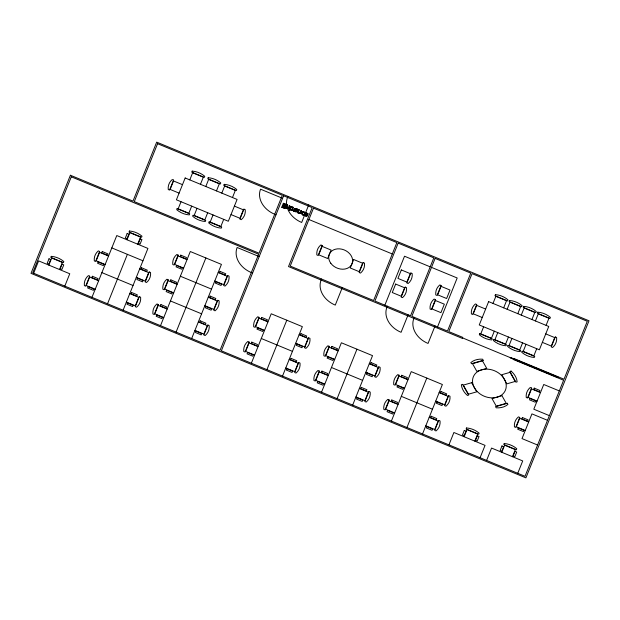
<?xml version="1.0" encoding="UTF-8"?>
<svg xmlns="http://www.w3.org/2000/svg" width="620" height="620" viewBox="0 0 620 620"><rect width="100%" height="100%" fill="white"/><g stroke="black" fill="none" stroke-linecap="round" stroke-linejoin="round"><path stroke-width="0.93" d="M301.46 212.846C301.297 215.21 305.947 217.008 301.436 213.187M304.412 214.559C304.691 210.11 310.783 216.078 306.319 213.28A1.077 0.853 23.4 0 0 305.668 213.412L305.428 213.699M305.094 214.319L307.001 215.101L305.094 214.319L305.335 215.458L306.807 215.411M302.196 212.745C301.119 214.722 304.784 213.753 303.722 215.055M301.39 213.009L301.568 212.482M304.614 213.729C303.567 215.427 306.544 217.326 307.474 215.543M33.643 273.25L38.611 260.888L69.758 273.761L64.798 286.115M48.848 265.12L51.708 258.013L62.372 262.423L59.52 269.529M91.962 297.344L116.777 235.546L147.924 248.419L123.109 310.217M127.015 239.777L129.875 232.671L140.538 237.08L137.686 244.187M107.531 303.777L127.387 254.34M181.017 201.717L178.165 208.824L188.837 213.233L191.689 206.127M189.79 179.885L192.642 172.779L203.313 177.188L200.462 184.287M197.028 208.335L194.176 215.442L204.84 219.852L207.692 212.745M205.794 186.496L208.653 179.389L219.317 183.799L216.465 190.906M160.51 325.671L190.293 251.519L221.441 264.391L191.665 338.543M213.032 214.946L210.18 222.053L220.852 226.463L223.704 219.356M221.805 193.115L224.657 186.008L235.329 190.417L232.477 197.524M176.088 332.103L205.871 257.951M281.759 207.258L284.82 208.335L281.759 207.258L283.348 203.298L286.347 204.538L286.099 205.142L283.743 204.166L286.099 205.142M282.573 207.072L284.999 207.886L282.573 207.072L283.061 205.871L285.262 206.778L283.061 205.871M283.17 205.584L285.44 206.328L283.17 205.584L283.805 204.011M287.944 196.377L287.525 197.408A22.475 17.755 23.4 0 0 301.676 222.464L308.706 204.956M285.192 206.94L285.44 206.328M284.751 208.498L284.999 207.886M285.789 207.816L286.463 207.909L285.789 207.816L286.998 204.809L287.603 205.057L286.68 207.344L287.858 208.173L288.571 207.351M286.394 208.064L286.587 207.592L287.517 208.436L288.656 208.405M288.502 207.506L289.222 205.724L289.827 205.972L289.013 207.987M289.091 209.18L289.571 209.196L289.091 209.18L289.726 208.793L289.323 208.622M289.168 210.172L289.842 210.265L289.168 210.172L289.571 209.196M289.656 208.956L290.602 206.824M289.772 210.42L290.175 209.444L291.284 209.901L290.175 209.444M290.269 209.203L291.447 209.506L290.269 209.203L290.881 207.692M291.222 210.064L291.447 209.506M290.951 207.514L292.183 207.669L292.423 207.08L290.92 206.623L290.292 207.374M291.663 210.25L292.338 210.335L291.663 210.25L292.88 207.235L293.485 207.483L292.601 209.669L293.849 210.358L293.578 211.017L292.438 210.072L293.578 211.017M292.268 210.498L292.508 209.917M296.957 211.482L296.058 212.017L294.105 211.18C295.531 209.901 297.096 212.9 294.368 210.537M296.406 211.172L294.601 209.235M295.244 209.436L296.592 210.699L296.639 209.328L295.608 208.932L295.213 209.389M295.182 208.576L297.073 209.506L297.259 209.049L297.863 209.297L297.011 211.404M297.499 212.66L298.173 212.745L297.499 212.66L298.716 209.645L299.321 209.893L298.398 212.187L299.569 213.009L300.111 212.544M298.104 212.908L298.298 212.435L299.235 213.28L300.367 213.241M300.212 212.342L300.933 210.567L301.537 210.815L300.723 212.823M301.886 212.032L302.204 211.684A1.504 1.186 23.4 0 1 303.126 211.505C306.296 213.063 304.048 212.327 302.374 212.482M307.559 215.396L307.737 214.977L305.172 214.109L307.737 214.977M251.363 363.212L271.219 313.774L302.366 326.647L282.511 376.084M266.941 369.652L286.797 320.214M321.524 279.015L321.113 280.046A22.475 17.755 23.4 0 0 335.265 305.102L342.294 287.595M321.532 392.204L341.38 342.775L372.535 355.64L352.679 405.077M337.102 398.644L356.957 349.207M384.857 305.187L404.519 256.223L430.203 266.84M387.345 306.21L386.934 307.241A22.475 17.755 23.4 0 0 401.078 332.304L408.115 314.797M414.3 317.347L413.881 318.378A22.475 17.755 23.4 0 0 428.032 343.441L435.062 325.934M391.383 421.073L411.238 371.636L442.386 384.509L422.53 433.946M437.518 326.949L457.188 277.985L431.505 267.375M406.953 427.506L426.808 378.068M483.631 326.763L480.771 333.87L491.443 338.28L494.295 331.173M493.001 303.428L495.853 296.321L506.525 300.731L503.673 307.838M448.934 444.858L453.894 432.496L485.049 445.369L480.082 457.723M497.767 332.607L494.915 339.714L505.579 344.123L508.439 337.017M507.137 309.272L509.996 302.165L520.661 306.567L517.808 313.673M464.14 436.728L466.992 429.621L477.664 434.031L474.804 441.138M511.903 338.45L509.051 345.557L519.723 349.967L522.575 342.86M521.281 315.107L524.132 308.001L534.804 312.41L531.945 319.517M526.047 344.294L523.187 351.401L533.859 355.81L536.711 348.704M535.417 320.951L538.269 313.844L548.94 318.254L546.088 325.361M486.599 460.42L491.559 448.058L522.714 460.931L517.746 473.293M501.805 452.29L504.657 445.183L515.329 449.593L512.469 456.7M283.348 203.298L286.347 204.538M286.998 204.809L287.603 205.057M286.587 207.592L287.447 208.599L288.819 208.258M286.68 207.344L287.928 208.01L288.401 207.708M289.222 205.724L289.827 205.972M291.113 207.328L292.183 207.669M292.423 207.08L290.679 206.855M292.88 207.235L293.485 207.483M292.601 209.669L293.81 210.343M294.105 211.18L296.802 211.66M296.98 209.746L295.345 209.188M297.073 209.506L295.678 208.374L294.601 209.095M297.259 209.049L297.863 209.297M296.507 210.924L294.686 209.94L294.903 208.615M296.592 210.699L295.306 209.63M298.716 209.645L299.321 209.893M298.298 212.435L299.166 213.435L300.537 213.102M298.398 212.187L299.84 212.939M300.933 210.567L301.537 210.815M303.94 214.512C301.134 215.535 302.599 209.808 304.498 213.04M304.815 212.358L303.056 211.66A1.504 1.186 23.4 0 0 302.134 211.838M308.148 213.745L306.148 212.939L304.707 213.567M290.811 207.847L291.183 207.173M300.041 212.699L300.281 212.187M307.412 215.706L307.629 215.241M301.498 212.644L301.738 212.141M296.887 211.645L297.081 211.249M288.75 208.413L289.083 207.824M300.467 213.257L300.793 212.668M306.737 215.574L307.001 215.101M305.172 214.109L305.497 213.544M296.228 211.42L296.469 211.017M301.676 212.304L301.956 211.877M307.295 215.776L305.668 215.938L304.521 214.722M306.559 215.59L305.055 214.675M282.612 198.315L260.547 189.193A22.475 17.755 23.4 0 0 274.691 214.256L275.993 214.791M308.923 219.519L392.297 253.968M485.638 309.054L476.687 305.358L473.285 313.821L482.244 317.517M545.755 333.893L554.706 337.598L551.312 346.061L542.353 342.364M182.489 184.659L173.53 180.963L170.136 189.425L179.087 193.122M234.406 206.111L243.358 209.816L239.963 218.279L231.004 214.582M462.536 337.885L513.476 358.933M259.199 256.595L237.135 247.481A22.475 17.755 23.4 0 0 251.286 272.544L252.58 273.079M559.317 390.918L543.74 384.485L533.812 409.2L549.39 415.64M540.477 392.615L531.526 388.911L528.124 397.374L537.075 401.078M187.031 259.64L178.072 255.944L174.677 264.407L183.629 268.111M218.178 272.513L227.137 276.218L223.735 284.681L214.784 280.984M547.514 420.314L531.937 413.881L522.009 438.596L537.587 445.036M111.809 247.907L142.964 260.78M180.366 276.233L211.513 289.106M528.674 422.003L519.715 418.306L516.321 426.769L525.272 430.474M108.547 256.029L99.595 252.332L96.193 260.795L105.152 264.5M139.702 268.902L148.653 272.606L145.25 281.069L136.299 277.373M177.103 284.363L168.152 280.659L164.75 289.129L173.701 292.826M208.25 297.236L217.209 300.933L213.807 309.396L204.856 305.699M267.956 321.904L258.997 318.2L255.603 326.67L264.554 330.367M299.103 334.777L308.062 338.474L304.66 346.944L295.709 343.24M338.117 350.897L329.166 347.2L325.763 355.663L334.722 359.36M369.272 363.769L378.223 367.466L374.821 375.937L365.87 372.233M407.975 379.765L399.017 376.061L395.614 384.524L404.573 388.228M439.123 392.631L448.074 396.335L444.68 404.798L435.721 401.101M101.882 272.622L133.036 285.495M170.438 300.956L201.593 313.821M261.291 338.497L292.438 351.37M331.46 367.49L362.607 380.362M401.311 396.351L432.458 409.223M98.619 280.752L89.668 277.047L86.265 285.518L95.224 289.214M129.774 293.624L138.725 297.321L135.323 305.792L126.372 302.087M167.175 309.078L158.224 305.381L154.822 313.844L163.773 317.548M198.323 321.951L207.281 325.655L203.879 334.118L194.928 330.413M258.029 346.619L249.07 342.922L245.675 351.385L254.626 355.09M289.176 359.492L298.135 363.196L294.733 371.659L285.781 367.962M328.189 375.612L319.238 371.915L315.836 380.378L324.795 384.082M359.344 388.484L368.296 392.189L364.901 400.652L355.942 396.955M398.048 404.48L389.089 400.784L385.687 409.246L394.646 412.943M429.195 417.353L438.146 421.05L434.752 429.521L425.793 425.816M307.838 214.412L306.249 213.435A1.077 0.853 23.4 0 0 305.598 213.567M70.401 175.243L31 273.35L525.915 477.865L589 320.78L156.682 142.135L132.998 201.105L70.401 175.243M71.285 176.808L32.713 272.862L220.061 350.277L258.641 254.231L71.285 176.808M49.011 258.788L47.19 263.314L48.879 264.012L50.701 259.486L49.011 258.788M51.251 256.347L50.832 257.401L63.418 262.601L63.844 261.555A17.546 13.865 23.4 0 0 51.251 256.347M62.07 264.182L60.248 268.716L61.938 269.406L63.759 264.88L62.07 264.182M89.698 276.171L85.684 286.169L84.367 285.619A17.546 13.865 23.4 0 1 88.373 275.629L89.698 276.171M99.626 251.457L95.612 261.446L94.294 260.904A17.546 13.865 23.4 0 1 98.301 250.906L99.626 251.457M88.195 286.634L87.653 287.967L93.364 290.331L93.907 288.99L88.195 286.634M92.357 276.272L91.814 277.613L97.526 279.969L98.069 278.628L92.357 276.272M98.123 261.911L97.58 263.252L103.292 265.616L103.834 264.275L98.123 261.911M102.284 251.549L101.742 252.89L107.454 255.254L107.996 253.913L102.284 251.549M157.565 143.701L134.292 201.647L259.051 253.2L282.325 195.254L157.565 143.701M127.177 233.446L125.356 237.979L127.046 238.677L128.867 234.143L127.177 233.446M129.417 231.012L128.999 232.058L141.585 237.258L142.011 236.212A17.546 13.865 23.4 0 0 129.417 231.012M140.236 238.84L138.415 243.373L140.105 244.071L141.926 239.537L140.236 238.84M173.569 180.087L169.555 190.077L168.229 189.526A17.546 13.865 23.4 0 1 172.244 179.536L173.569 180.087M127.472 302.862L126.93 304.203L132.641 306.559L133.176 305.218L127.472 302.862M131.626 292.501L131.091 293.841L136.803 296.197L137.338 294.856L131.626 292.501M137.392 278.14L136.857 279.481L142.569 281.844L143.104 280.504L137.392 278.14M141.554 267.778L141.019 269.119L146.731 271.483L147.266 270.142L141.554 267.778M185.171 177.979L176.406 199.81L228.323 221.263L237.088 199.431L185.171 177.979M139.306 296.67L135.292 306.66L136.617 307.21A17.546 13.865 23.4 0 0 140.632 297.22L139.306 296.67M149.234 271.955L145.22 281.945L146.545 282.495A17.546 13.865 23.4 0 0 150.559 272.505L149.234 271.955M177.119 208.646L176.7 209.692A17.546 13.865 23.4 0 0 189.286 214.9L189.704 213.846L177.119 208.646M192.192 171.112L191.774 172.166L204.36 177.367L204.778 176.312A17.546 13.865 23.4 0 0 192.192 171.112M193.122 215.256L192.704 216.31A17.546 13.865 23.4 0 0 205.29 221.511L205.716 220.464L193.122 215.256M208.196 177.731L207.778 178.777L220.363 183.977L220.79 182.931A17.546 13.865 23.4 0 0 208.196 177.731M158.255 304.505L154.241 314.495L152.915 313.945A17.546 13.865 23.4 0 1 156.93 303.955L158.255 304.505M168.183 279.783L164.168 289.772L162.843 289.23A17.546 13.865 23.4 0 1 166.858 279.24L168.183 279.783M178.111 255.068L174.096 265.058L172.771 264.507A17.546 13.865 23.4 0 1 176.785 254.518L178.111 255.068M156.751 314.96L156.209 316.301L161.921 318.657L162.456 317.324L156.751 314.96M160.906 304.598L160.371 305.939L166.083 308.295L166.617 306.962L160.906 304.598M166.672 290.245L166.137 291.578L171.849 293.942L172.383 292.601L166.672 290.245M170.833 279.883L170.299 281.216L176.01 283.58L176.545 282.24L170.833 279.883M176.599 265.523L176.065 266.863L181.776 269.219L182.311 267.887L176.599 265.523M180.761 255.161L180.226 256.502L185.938 258.858L186.473 257.525L180.761 255.161M209.134 221.875L208.715 222.921A17.546 13.865 23.4 0 0 221.301 228.129L221.72 227.075L209.134 221.875M224.208 184.342L223.781 185.395L236.375 190.596L236.794 189.542A17.546 13.865 23.4 0 0 224.208 184.342M243.939 209.165L239.924 219.154L241.25 219.705A17.546 13.865 23.4 0 0 245.264 209.715L243.939 209.165M196.021 331.188L195.486 332.529L201.198 334.885L201.733 333.552L196.021 331.188M200.183 320.827L199.648 322.168L205.36 324.531L205.894 323.19L200.183 320.827M205.949 306.474L205.414 307.807L211.126 310.171L211.66 308.83L205.949 306.474M210.11 296.112L209.576 297.453L215.287 299.809L215.822 298.468L210.11 296.112M215.876 281.751L215.342 283.092L221.053 285.456L221.588 284.115L215.876 281.751M220.038 271.389L219.503 272.73L225.215 275.094L225.75 273.753L220.038 271.389M207.863 325.004L203.848 334.994L205.174 335.536A17.546 13.865 23.4 0 0 209.18 325.547L207.863 325.004M217.79 300.281L213.776 310.271L215.101 310.822A17.546 13.865 23.4 0 0 219.108 300.832L217.79 300.281M227.71 275.567L223.704 285.556L225.029 286.099A17.546 13.865 23.4 0 0 229.036 276.109L227.71 275.567M283.619 195.788L221.363 350.819L525.024 476.3L563.603 380.246L513.275 359.453L513.686 358.422L564.014 379.215L587.287 321.276L472.053 273.653L448.779 331.599L462.745 337.365L462.326 338.396L288.509 266.569L312.193 207.599L283.619 195.788M249.108 342.046L245.094 352.036L243.769 351.486A17.546 13.865 23.4 0 1 247.783 341.496L249.108 342.046M259.036 317.332L255.022 327.321L253.696 326.771A17.546 13.865 23.4 0 1 257.711 316.781L259.036 317.332M247.597 352.501L247.062 353.842L252.774 356.198L253.309 354.865L247.597 352.501M251.759 342.139L251.224 343.48L256.936 345.844L257.471 344.503L251.759 342.139M257.525 327.786L256.99 329.127L262.702 331.483L263.237 330.142L257.525 327.786M261.687 317.425L261.152 318.765L266.863 321.121L267.398 319.781L261.687 317.425M313.495 208.134L290.222 266.081L373.596 300.529L396.87 242.59L313.495 208.134M322.168 245.481L318.153 255.471L316.836 254.929A17.546 13.865 23.4 0 1 320.842 244.939L322.168 245.481M322.137 246.357L318.734 254.828L327.693 258.524L331.088 250.062L322.137 246.357M286.874 368.729L286.339 370.07L292.051 372.434L292.586 371.093L286.874 368.729M291.036 358.368L290.501 359.709L296.213 362.072L296.748 360.731L291.036 358.368M296.802 344.015L296.267 345.356L301.979 347.712L302.513 346.371L296.802 344.015M300.964 333.653L300.429 334.994L306.14 337.35L306.675 336.017L300.964 333.653M298.708 362.545L294.702 372.535L296.027 373.085A17.546 13.865 23.4 0 0 300.034 363.095L298.708 362.545M308.636 337.822L304.629 347.82L305.954 348.363A17.546 13.865 23.4 0 0 309.961 338.373L308.636 337.822M353.663 259.517L350.261 267.979L359.22 271.684L362.615 263.213L353.663 259.517M319.269 371.039L315.262 381.029L313.937 380.486A17.546 13.865 23.4 0 1 317.944 370.497L319.269 371.039M329.197 346.324L325.182 356.314L323.865 355.764A17.546 13.865 23.4 0 1 327.872 345.774L329.197 346.324M363.196 262.562L359.181 272.552L360.507 273.102A17.546 13.865 23.4 0 0 364.521 263.113L363.196 262.562M317.765 381.494L317.223 382.835L322.935 385.198L323.477 383.858L317.765 381.494M321.927 371.132L321.385 372.473L327.096 374.837L327.639 373.496L321.927 371.132M327.693 356.779L327.151 358.12L332.863 360.476L333.405 359.135L327.693 356.779M331.855 346.417L331.312 347.758L337.024 350.114L337.567 348.781L331.855 346.417M398.164 243.125L374.899 301.064L410.541 315.797L433.814 257.85L398.164 243.125M395.661 284.061L392.259 292.531L401.21 296.228L404.612 287.765L395.661 284.061M401.334 269.933L397.932 278.396L406.89 282.1L410.285 273.637L401.334 269.933M357.043 397.722L356.5 399.063L362.212 401.427L362.747 400.086L357.043 397.722M361.204 387.368L360.662 388.701L366.374 391.065L366.908 389.724L361.204 387.368M366.97 373.007L366.428 374.348L372.139 376.704L372.674 375.371L366.97 373.007M371.124 362.646L370.59 363.987L376.301 366.343L376.836 365.01L371.124 362.646M405.193 287.114L401.179 297.104L402.504 297.654A17.546 13.865 23.4 0 0 406.518 287.665L405.193 287.114M410.866 272.986L406.852 282.976L408.177 283.518A17.546 13.865 23.4 0 0 412.192 273.529L410.866 272.986M368.877 391.538L364.862 401.528L366.188 402.078A17.546 13.865 23.4 0 0 370.202 392.088L368.877 391.538M378.804 366.823L374.79 376.813L376.115 377.355A17.546 13.865 23.4 0 0 380.13 367.365L378.804 366.823M435.108 258.393L411.843 316.332L447.485 331.065L470.758 273.118L435.108 258.393M389.12 399.908L385.113 409.897L383.788 409.347A17.546 13.865 23.4 0 1 387.802 399.357L389.12 399.908M399.048 375.185L395.041 385.175L393.716 384.632A17.546 13.865 23.4 0 1 397.73 374.643L399.048 375.185M387.616 410.363L387.082 411.703L392.793 414.059L393.328 412.719L387.616 410.363M391.778 400.001L391.243 401.341L396.947 403.697L397.49 402.357L391.778 400.001M397.544 385.64L397.009 386.981L402.713 389.344L403.256 388.004L397.544 385.64M401.706 375.286L401.171 376.619L406.875 378.983L407.418 377.642L401.706 375.286M435.426 299.607L431.411 309.597L430.086 309.054A17.546 13.865 23.4 0 1 434.101 299.065L435.426 299.607M441.099 285.479L437.085 295.469L435.767 294.919A17.546 13.865 23.4 0 1 439.774 284.929L441.099 285.479M435.395 300.483L431.993 308.946L440.944 312.651L444.346 304.188L435.395 300.483M441.068 286.355L437.666 294.818L446.625 298.522L450.019 290.051L441.068 286.355M426.893 426.591L426.351 427.932L432.062 430.288L432.605 428.955L426.893 426.591M431.055 416.229L430.512 417.57L436.224 419.926L436.767 418.593L431.055 416.229M436.821 401.876L436.279 403.209L441.99 405.573L442.533 404.232L436.821 401.876M440.983 391.514L440.44 392.847L446.152 395.211L446.695 393.871L440.983 391.514M476.718 304.482L472.704 314.472L471.386 313.922A17.546 13.865 23.4 0 1 475.393 303.932L476.718 304.482M438.728 420.407L434.713 430.396L436.038 430.939A17.546 13.865 23.4 0 0 440.053 420.949L438.728 420.407M448.655 395.684L444.641 405.674L445.966 406.224A17.546 13.865 23.4 0 0 449.981 396.234L448.655 395.684M488.63 301.615L479.252 324.958L539.369 349.796L548.739 326.461L488.63 301.615M479.725 333.692L479.307 334.738A17.546 13.865 23.4 0 0 491.893 339.946L492.319 338.892L479.725 333.692M495.403 294.655L494.985 295.709L507.571 300.909L507.997 299.855A17.546 13.865 23.4 0 0 495.403 294.655M493.869 339.535L493.443 340.582A17.546 13.865 23.4 0 0 506.036 345.782L506.455 344.736L493.869 339.535M509.539 300.499L509.121 301.545L521.707 306.753L522.133 305.699A17.546 13.865 23.4 0 0 509.539 300.499M464.303 430.396L462.481 434.922L464.171 435.62L465.984 431.094L464.303 430.396M466.542 427.955L466.116 429.009L478.71 434.209L479.128 433.163A17.546 13.865 23.4 0 0 466.542 427.955M508.005 345.379L507.579 346.425A17.546 13.865 23.4 0 0 520.172 351.625L520.591 350.579L508.005 345.379M523.683 306.342L523.257 307.388L535.851 312.596L536.269 311.542A17.546 13.865 23.4 0 0 523.683 306.342M477.354 435.79L475.54 440.324L477.222 441.021L479.043 436.488L477.354 435.79M510.43 357.438L510.275 357.833L558.085 377.596L558.248 377.192L510.43 357.438M522.141 351.215L521.722 352.269A17.546 13.865 23.4 0 0 534.308 357.469L534.735 356.423L522.141 351.215M537.819 312.185L537.4 313.232L549.986 318.432L550.405 317.386A17.546 13.865 23.4 0 0 537.819 312.185M501.968 445.958L500.146 450.492L501.836 451.189L503.649 446.656L501.968 445.958M504.207 443.525L503.781 444.571L516.375 449.771L516.793 448.725A17.546 13.865 23.4 0 0 504.207 443.525M519.754 417.43L515.739 427.42L514.414 426.87A17.546 13.865 23.4 0 1 518.429 416.88L519.754 417.43M531.557 388.035L527.543 398.025L526.217 397.482A17.546 13.865 23.4 0 1 530.232 387.492L531.557 388.035M518.243 427.885L517.708 429.226L523.419 431.582L523.954 430.249L518.243 427.885M522.404 417.524L521.87 418.864L527.581 421.228L528.116 419.887L522.404 417.524M530.054 398.489L529.511 399.83L535.223 402.194L535.757 400.853L530.054 398.489M534.207 388.135L533.673 389.469L539.385 391.832L539.919 390.492L534.207 388.135M555.288 336.947L551.273 346.937L552.598 347.487A17.546 13.865 23.4 0 0 556.613 337.489L555.288 336.947M515.019 451.352L513.205 455.886L514.887 456.584L516.708 452.05L515.019 451.352M483.22 360.313L471.487 363.7L470.844 362.576A17.546 13.865 23.4 0 1 482.585 359.189L483.22 360.313M482.461 360.809L472.51 363.676L476.827 371.318L486.77 368.451L482.461 360.809M462.597 384.361L461.365 384.718A17.546 13.865 23.4 0 0 467.426 395.459L468.666 395.103L462.597 384.361M511.089 371.093L509.849 371.45L515.918 382.191L517.15 381.835A17.546 13.865 23.4 0 0 511.089 371.093M471.665 382.703L463.311 385.105L468.457 394.212L476.803 391.801L471.665 382.703M510.058 372.341L501.712 374.751L506.85 383.85L515.197 381.44L510.058 372.341M501.936 395.684L491.993 398.552L496.302 406.193L506.253 403.325L501.936 395.684M507.276 403.295L495.543 406.681L496.178 407.813A17.546 13.865 23.4 0 0 507.92 404.426L507.276 403.295M330.809 263.275A12.346 9.75 23.4 0 0 351.478 264.926A12.346 9.75 23.4 0 0 339.745 248.86A12.346 9.75 23.4 0 0 330.809 263.275M475.486 389.492A17.383 13.733 23.4 0 0 504.595 391.817A17.383 13.733 23.4 0 0 488.064 369.187A17.383 13.733 23.4 0 0 475.486 389.492"/></g></svg>
